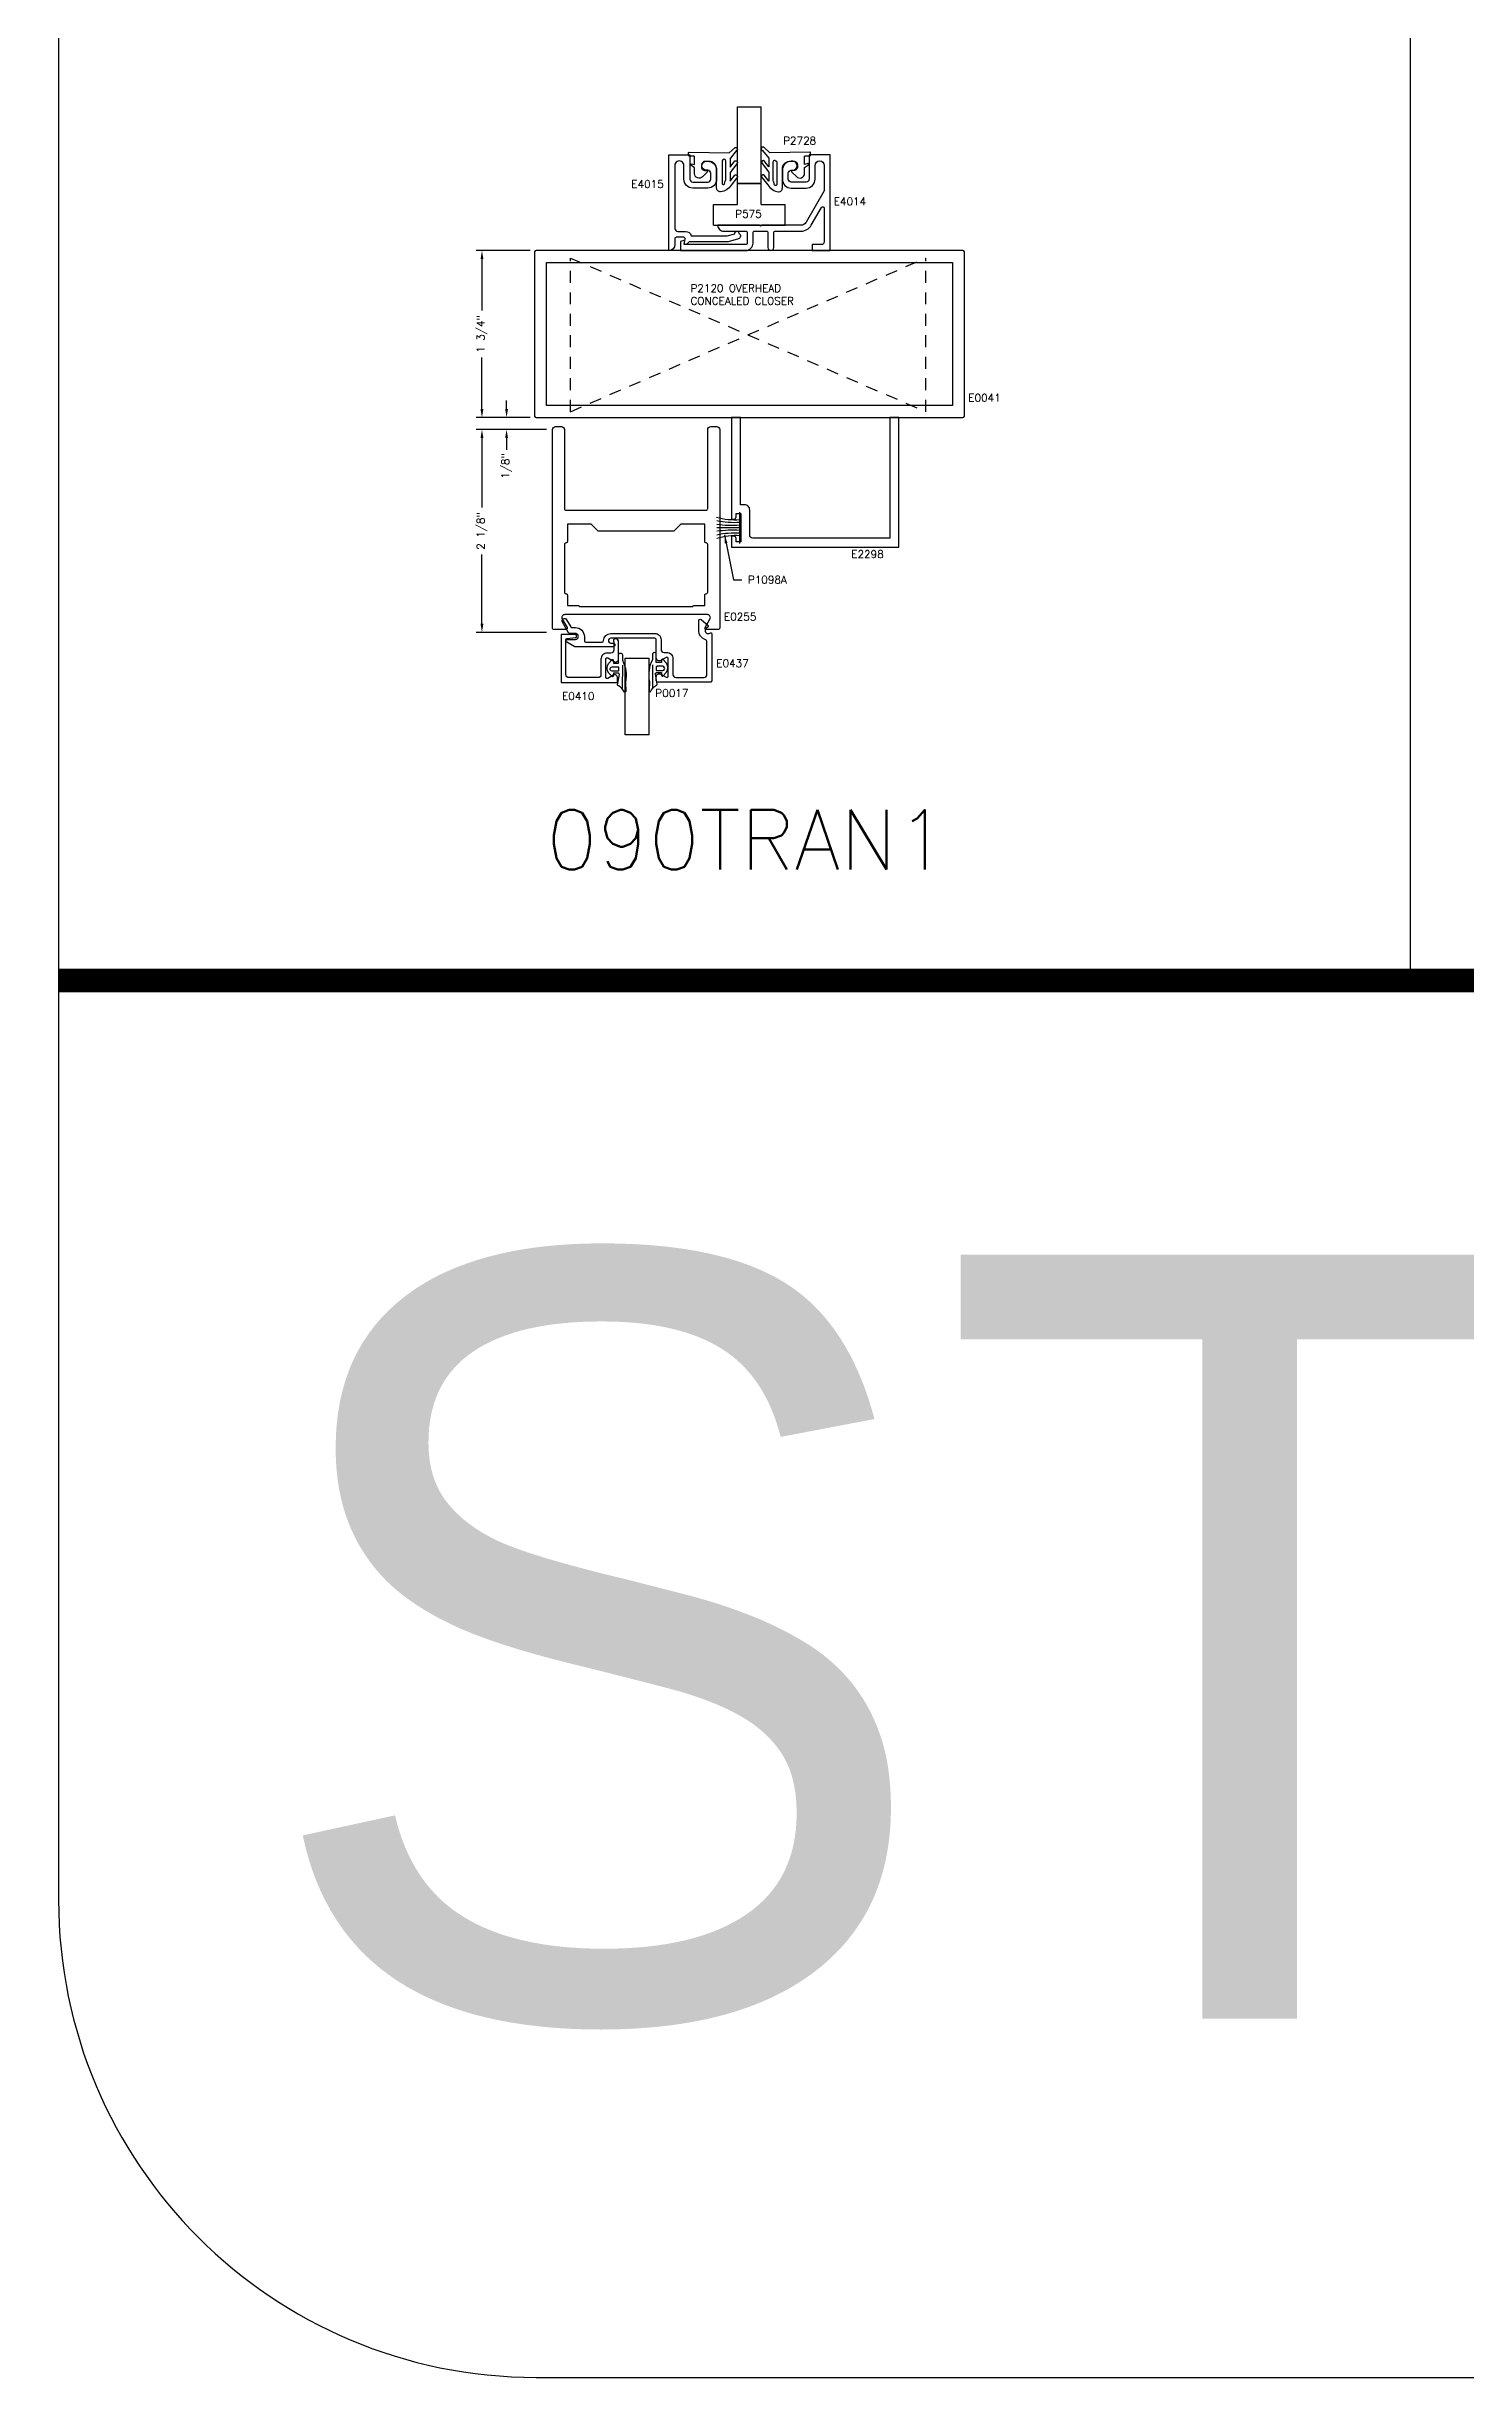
# Model space of a CAD drawing. Extents: x 0 to 130, y 0 to 90.
# Drawn here: x 0.12 to 14.98, y 0.25 to 24.66 of the extents above; entities that cross this region are included whole.
import ezdxf

# ---------------------------------------------------------------- set-up
doc = ezdxf.new("R2010")
doc.units = 0
doc.header["$MEASUREMENT"] = 0
doc.header["$PDMODE"] = 3
doc.linetypes.add('SHIDDEN', pattern=[0.1875, 0.125, -0.0625])
doc.layers.get('DEFPOINTS').update_dxf_attribs({"linetype": 'CONTINUOUS'})
for name, color, linetype in [('R-ANNO-DIMS', 3, 'CONTINUOUS'), ('R-ANNO-TEXT', 6, 'CONTINUOUS'), ('R-DET1', 4, 'CONTINUOUS'), ('R-DET2', 2, 'CONTINUOUS'), ('R-DET3', 5, 'CONTINUOUS'), ('R-OTLN', 1, 'CONTINUOUS'), ('TITLE', 7, 'CONTINUOUS')]:
    doc.layers.add(name, color=color, linetype=linetype)
doc.styles.add('CITYBLUEPRINT', font='cibt____.pfb')
doc.styles.get("Standard").update_dxf_attribs({"font": 'simplex'})
doc.dimstyles.new('1X', dxfattribs={"dimscale": 0, "dimtxt": 0.08, "dimasz": 0.09, "dimexe": 0.062, "dimexo": 0.062, "dimgap": 0.045, "dimtad": 0, "dimdec": 4, "dimzin": 4, "dimtxsty": 'STANDARD', "dimcen": 0, "dimazin": 3, "dimtp": 0.02, "dimtfac": 1, "dimtdec": 4, "dimtofl": 0, "dimtmove": 0, "dimatfit": 3, "dimtolj": 1, "dimtzin": 4})

# ---------------------------------------------------------------- blocks, each defined once
blk = doc.blocks.new('*D131')
at = {"layer": 'DEFPOINTS', "color": 0}
for p in [(5.422, 20.649), (4.683, 18.524), (5.422, 18.524)]:
    blk.add_point(p, dxfattribs=at)
at = {"layer": 'R-ANNO-DIMS', "color": 0}
for p, q in [((5.36, 20.649), (4.621, 20.649)), ((4.683, 20.559), (4.683, 19.831)), ((4.683, 18.614), (4.683, 19.341)), ((5.36, 18.524), (4.621, 18.524))]:
    blk.add_line(p, q, dxfattribs=at)
for points in [[(4.668, 20.559), (4.698, 20.559), (4.683, 20.649)], [(4.668, 18.614), (4.698, 18.614), (4.683, 18.524)]]:
    blk.add_solid(points, dxfattribs=at)
at = {"layer": 'R-ANNO-DIMS', "color": 0, "insert": (4.683, 19.586), "char_height": 0.08, "attachment_point": 5, "rotation": 90}
blk.add_mtext('\\A1;2 1/8"', dxfattribs=at)
blk = doc.blocks.new('*D132')
at = {"layer": 'DEFPOINTS', "color": 0}
for p in [(5.249, 22.524), (4.683, 20.774), (5.249, 20.774)]:
    blk.add_point(p, dxfattribs=at)
at = {"layer": 'R-ANNO-DIMS', "color": 0}
for p, q in [((5.187, 22.524), (4.621, 22.524)), ((4.683, 22.434), (4.683, 21.894)), ((4.683, 20.864), (4.683, 21.404)), ((5.187, 20.774), (4.621, 20.774))]:
    blk.add_line(p, q, dxfattribs=at)
for points in [[(4.668, 22.434), (4.698, 22.434), (4.683, 22.524)], [(4.668, 20.864), (4.698, 20.864), (4.683, 20.774)]]:
    blk.add_solid(points, dxfattribs=at)
at = {"layer": 'R-ANNO-DIMS', "color": 0, "insert": (4.683, 21.649), "char_height": 0.08, "attachment_point": 5, "rotation": 90}
blk.add_mtext('\\A1;1 3/4"', dxfattribs=at)
blk = doc.blocks.new('*D133')
at = {"layer": 'DEFPOINTS', "color": 0}
for p in [(4.941, 20.774), (5.249, 20.774), (5.422, 20.649)]:
    blk.add_point(p, dxfattribs=at)
at = {"layer": 'R-ANNO-DIMS', "color": 0}
for p, q in [((5.187, 20.774), (4.879, 20.774)), ((4.941, 20.864), (4.941, 20.954)), ((5.36, 20.649), (4.879, 20.649)), ((4.941, 20.559), (4.941, 20.437))]:
    blk.add_line(p, q, dxfattribs=at)
for points in [[(4.926, 20.864), (4.956, 20.864), (4.941, 20.774)], [(4.926, 20.559), (4.956, 20.559), (4.941, 20.649)]]:
    blk.add_solid(points, dxfattribs=at)
at = {"layer": 'R-ANNO-DIMS', "color": 0, "insert": (4.941, 20.267), "char_height": 0.08, "attachment_point": 5, "rotation": 90}
blk.add_mtext('\\A1;1/8"', dxfattribs=at)
blk = doc.blocks.new('S')
at = {"layer": 'R-DET2'}
for p, q in [((4.542, 7.201), (4.542, 8.004)), ((4.542, 8.004), (4.792, 8.004)), ((4.792, 7.201), (4.792, 8.004)), ((4.792, 7.201), (4.542, 7.201))]:
    blk.add_line(p, q, dxfattribs=at)
blk = doc.blocks.new('GLASS')
at = {"layer": 'R-DET2'}
blk.add_blockref('S', (-4.542, -7.201), dxfattribs=at)
blk = doc.blocks.new('QUARTER_INCH_GLASS')
at = {"layer": 'R-DET2'}
blk.add_blockref('GLASS', (0, 0), dxfattribs=at)
blk = doc.blocks.new('WEATHERING')
at = {"layer": 'R-DET2'}
for p, q in [((0, -0.221), (0, 0.107)), ((0, -0.057), (-0.242, -0.057))]:
    blk.add_line(p, q, dxfattribs=at)
for centre, radius, start, end in [((-0.047, 0.753), 0.727, 254.2862, 273.7059), ((-0.056, 0.985), 0.986, 259.0862, 273.2627), ((-0.084, 1.28), 1.311, 263.0594, 273.6647), ((-0.065, -1.394), 1.311, 87.1375, 97.7428), ((-0.042, -1.099), 0.986, 87.5395, 101.7159), ((-0.036, -0.867), 0.727, 87.0962, 106.516)]:
    blk.add_arc(centre, radius, start, end, dxfattribs=at)
blk = doc.blocks.new('1-4_P0017')
at = {"layer": 'R-DET2'}
for points in [[(-0.127, 0.093), (-0.131, 0.191, -0.280474), (-0.115, 0.201, 0.169063), (-0.053, 0.132, -0.378809), (-0.045, 0.121), (-0.064, 0.016, 0.346242), (-0.054, 0), (0, 0), (0.001, 0.03, -0.608656), (0.014, 0.036), (0.047, -0.001, -0.378617), (0.047, -0.104), (0.014, -0.141, -0.608656), (0.001, -0.135), (0, -0.105), (-0.055, -0.105), (-0.055, -0.19, -1), (-0.095, -0.19), (-0.095, -0.135, -0.175364)], [(0.032, -0.051, -0.341999), (0.012, -0.066), (-0.047, -0.066, -0.414214), (-0.055, -0.058), (-0.055, -0.029, -0.414214), (-0.047, -0.021), (0.012, -0.021, -0.341999), (0.032, -0.036, -0.127017)]]:
    blk.add_lwpolyline(points, format="xyb", close=True, dxfattribs=at)
blk.add_lwpolyline([(-0.095, -0.082), (-0.094, 0.158)], dxfattribs=at)
blk = doc.blocks.new('P575')
at = {"layer": 'R-DET2'}
for p, q in [((7.358, 23.007), (7.358, 23.225)), ((7.358, 23.225), (7.608, 23.225)), ((7.608, 23.007), (7.608, 23.225)), ((7.108, 22.788), (7.108, 23.007)), ((7.108, 23.007), (7.358, 23.007)), ((7.608, 23.007), (7.858, 23.007)), ((7.858, 22.788), (7.858, 23.007)), ((7.108, 22.788), (7.858, 22.788))]:
    blk.add_line(p, q, dxfattribs=at)

msp = doc.modelspace()

# ---------------------------------------------------------------- linework, layer by layer
at = {"layer": 'R-DET1'}
for points in [[(6.6403674, 22.5237603), (6.6403674, 22.5237603), (6.6403674, 23.5237603), (6.8593673, 23.5237603), (6.8593673, 23.2707604, 0.4142135624), (6.8903673, 23.2397604), (7.0473671, 23.2397604, 0.4142135624), (7.0783671, 23.2707604), (7.0783671, 23.3337604, 0.4142135624), (7.0473671, 23.3647604), (7.0308663, 23.3647603, -0.9999956989), (7.0308663, 23.4577603), (7.047367, 23.4577604, -0.4142105211), (7.1403674, 23.3647604), (7.1403674, 23.2707604, -0.4142105211), (7.047367, 23.1777604), (6.8903674, 23.1777604, -0.4142105211), (6.797367, 23.2707604), (6.797367, 23.4142606, 1.0000028426), (6.7023677, 23.4142606), (6.7023677, 22.7547604, 0.414208088), (6.7333678, 22.7237603), (6.8137682, 22.7237603, -0.3396902866), (6.8736667, 22.6777603), (7.2512053, 22.6777603), (7.3320254, 22.6994161, -1.1793782858), (7.371299, 22.7032605, -0.716064469), (7.3673606, 22.6446971), (7.2593669, 22.6157603), (6.8534736, 22.6157603, -0.2629058952), (6.8003672, 22.5857603), (6.8106647, 22.6441556, 0.4663072627), (6.7958926, 22.6617603), (6.7173671, 22.6617603, 0.4142423189), (6.7023677, 22.6467603), (6.7023677, 22.5857603, -0.4142103702), (6.6403675, 22.5237603, -0.335481)], [(7.213478, 22.7257603), (7.4444783, 22.7257603, -0.4142135624), (7.4594783, 22.7107603), (7.4594783, 22.6007603, -0.4142135624), (7.4444783, 22.5857603), (6.8003672, 22.5857603), (6.8084774, 22.6317603), (6.7624778, 22.6194346), (6.7624778, 22.5237603), (7.4434786, 22.5237603, 0.4142135624), (7.5214786, 22.6017603), (7.5214786, 22.7107604, -0.4142135624), (7.5364786, 22.7257604), (7.6624787, 22.7257604, -0.4142135624), (7.6774787, 22.7107604), (7.6774787, 22.5547595, 1), (7.7394771, 22.5547595), (7.7394771, 22.7107604, -0.4142135624), (7.7544771, 22.7257604), (8.0222577, 22.7257604, 0.2679498215), (8.1305108, 22.7882604), (8.2384864, 22.9752806, -0.7673279206), (8.2664768, 22.9677806), (8.2664768, 22.6167603, -0.4142135624), (8.2354768, 22.5857603), (8.1414768, 22.5857603), (8.1414768, 22.5237603), (8.3284768, 22.5237603), (8.3284768, 23.5237603), (8.1094768, 23.5237603), (8.1094768, 23.2707603, -0.4142135624), (8.0784768, 23.2397603), (7.9214778, 23.2397603, -0.4142135624), (7.8904778, 23.2707603), (7.8904778, 23.3337603, -0.4142135624), (7.9214778, 23.3647603), (7.9379778, 23.3647603, 1), (7.9379778, 23.4577604), (7.9214778, 23.4577604, 0.4142135624), (7.8284778, 23.3647604), (7.8284778, 23.2707604, 0.4142135624), (7.9214778, 23.1777604), (8.0784768, 23.1777604, 0.4142135624), (8.1714768, 23.2707604), (8.1714768, 23.4142604, -1), (8.2664768, 23.4142604), (8.2664768, 23.1477602), (8.0765299, 22.8187604, -0.2679499137), (8.0228363, 22.7877603), (7.609477, 22.7877603), (7.5994786, 22.7777603), (7.5894784, 22.7877603), (7.151478, 22.7877603, 0.4142135624)]]:
    msp.add_lwpolyline(points, format="xyb", close=True, dxfattribs=at)
at = {"layer": 'R-DET1', "linetype": 'CONTINUOUS'}
msp.add_lwpolyline([(7.2969445, 19.7107603), (7.3209445, 19.7107603, 0.4142135624), (7.3439445, 19.7337603), (7.3439445, 19.7687603), (7.3939445, 19.7687603), (7.3939445, 19.4737603), (7.3439445, 19.4737603), (7.3439445, 19.5077602, 0.4142135624), (7.3209445, 19.5307602), (7.2969445, 19.5307602), (7.2969445, 19.4177603), (9.0469445, 19.4177603), (9.0469445, 20.7737603), (8.9539445, 20.7737603), (8.9539445, 19.5107603), (7.5179445, 19.5107603, -0.4142135624), (7.4869445, 19.5417603), (7.4869445, 19.8057603, 0.4142135624), (7.4309445, 19.8617603), (7.3899445, 19.8617603), (7.3899445, 20.7737603), (7.2969445, 20.7737603)], format="xyb", close=True, dxfattribs=at)
at = {"layer": 'R-DET1'}
for points in [[(6.0321177, 18.5126051), (6.4931215, 18.5126051, -0.4142135624), (6.5581215, 18.4476051), (6.5581215, 18.3455921, 0.4142135624), (6.5891215, 18.3145921), (6.6181215, 18.3145921, -0.4142135624), (6.6831215, 18.2495921), (6.6831215, 18.0836061, 0.4142135624), (6.7141215, 18.0526061), (7.0081165, 18.0526061, 0.4142135624), (7.0391165, 18.0836061), (7.0391165, 18.4206465, 0.3256627349), (7.0176168, 18.4501549, -0.3256627349), (6.9531175, 18.5386801), (6.9531175, 18.6470598, -0.6370702608), (6.9777593, 18.6585505), (7.0504004, 18.5975974, -0.4779725156), (7.0501035, 18.5820369), (7.0300268, 18.566456, 0.8690679817), (7.0605379, 18.5131798), (7.0754082, 18.5191231, -0.5305087646), (7.0891195, 18.5098373), (7.0891195, 18.0176031, -0.4142135624), (7.0741195, 18.0026031), (6.5231175, 18.0026031, -0.4142135624), (6.5081175, 18.0176031), (6.5081175, 18.0601005, -0.5773590294), (6.5546182, 18.0869469), (6.6106172, 18.0546139, 0.5773590294), (6.6331175, 18.0676041), (6.6331175, 18.2495912, 0.5773411719), (6.6106179, 18.2625818), (6.5546168, 18.2302516, -0.5773411719), (6.5081175, 18.2570988), (6.5081175, 18.4476061, 0.4142135624), (6.4931175, 18.4626061), (6.0321201, 18.4626061, 1), (6.0321201, 18.4126031), (6.0541232, 18.4126031, -1), (6.0541232, 18.3726061), (5.6571201, 18.3726061), (5.5705008, 18.4226147, -0.7673308308), (5.5780007, 18.4506051), (5.6616508, 18.4506051, 1.0057039516), (5.6620024, 18.5126031), (5.6030021, 18.5126052, -0.2679461651), (5.5900121, 18.5201055), (5.525351, 18.632108, -0.9999753426), (5.5686497, 18.6571066), (5.6119546, 18.5821048, 0.2679423533), (5.6249448, 18.5746051), (5.6620052, 18.5746051, -0.4142135624), (5.7550052, 18.4816051), (5.7550052, 18.4376051, 0.4142135624), (5.7700046, 18.4226051), (5.9421186, 18.4226051, 0.4142119352), (5.9571186, 18.437605, -0.4142119352), (6.0321201, 18.5126061)], [(6.0754135, 18.4561523, 0.4559911352), (6.0605615, 18.4390519), (6.0637975, 18.4161524), (6.0637995, 18.3391136, -0.4142135624), (6.0327995, 18.3081136), (5.9939875, 18.3081138, 0.4157347224), (5.9287985, 18.2429655), (5.9287975, 18.0821523, -0.4142135624), (5.8977975, 18.0511523), (5.5938005, 18.0511523, -0.4142135624), (5.5628005, 18.0821523), (5.5627975, 18.4458589, -0.3788668862), (5.5759695, 18.4607471), (5.6616265, 18.4712645, 0.9407073484), (5.6597985, 18.5011525), (5.5127995, 18.5011524), (5.5127995, 18.0011524), (6.1037989, 18.0011524), (6.1038005, 18.0484589, 0.5773503096), (6.0573005, 18.0753057), (6.0012985, 18.042974, -0.5773499476), (5.9787985, 18.0559644), (5.9787985, 18.2431139, -0.5773500587), (6.0012985, 18.2561043), (6.0672986, 18.2179991, 0.5773539269), (6.113799, 18.2448458), (6.1137989, 18.4251522, 0.4142112814), (6.0827989, 18.4561523), (6.0754135, 18.4561523)]]:
    msp.add_lwpolyline(points, format="xyb", dxfattribs=at)
at = {"layer": 'R-DET2'}
msp.add_line((7.3939445, 19.7562603), (7.3939445, 19.4862603), dxfattribs=at)
for points in [[(7.0206209, 23.3608246), (7.0346156, 23.3608246, -0.6681786379), (7.0416867, 23.3437535), (6.9934243, 23.295491, -0.6681786379), (6.9080689, 23.3308464), (6.9080689, 23.3896961), (6.8684341, 23.4178359, -0.8363234174), (6.8751359, 23.4320865), (6.9080689, 23.4232621), (6.9080689, 23.5071357, 0.4142135624), (6.9020689, 23.5131357), (6.8520689, 23.5131357, -0.4142135624), (6.8460689, 23.5191357), (6.8460689, 23.5471357, -0.4142135624), (6.8520689, 23.5531357), (7.2705334, 23.5462204, 0.1630378793), (7.2705334, 23.5462204), (7.3344499, 23.602564, -0.893180747), (7.3498651, 23.5704864), (7.2805941, 23.4887857), (7.2805941, 23.3976837), (7.3300627, 23.4615305, -0.9485134715), (7.3502717, 23.4319834), (7.2805941, 23.3414461), (7.2805941, 23.2496322), (7.3298239, 23.3126779, -0.958754735), (7.3515398, 23.284197), (7.2922869, 23.2085949, -0.2262200796), (7.1803674, 23.1368246, -0.4142135624), (7.1403674, 23.1768246), (7.1403674, 23.3768246, 0.4142135624), (7.0603674, 23.4568246), (7.0220207, 23.4568246, 0.3888787319), (6.9821729, 23.4203108), (6.9807731, 23.4043108, 0.4400105309)], [(7.2099883, 23.4735734, 0.3723118187), (7.1971579, 23.4587311), (7.1971579, 23.2284919, 0.6681786379), (7.2227645, 23.2178853), (7.2306908, 23.2518035, 0.1989123674), (7.2350842, 23.2624101), (7.2350842, 23.4636892, 0.4573947209), (7.2179146, 23.4785314)], [(7.9482244, 23.362254), (7.9342296, 23.362254, 0.6681786379), (7.9271586, 23.3451829), (7.975421, 23.2969205, 0.6681786379), (8.0607764, 23.3322758), (8.0607764, 23.3911255), (8.1004112, 23.4192654, 0.8363234174), (8.0937094, 23.4335159), (8.0607764, 23.4246915), (8.0607764, 23.5085652, -0.4142135624), (8.0667764, 23.5145652), (8.1167764, 23.5145652, 0.4142135624), (8.1227764, 23.5205652), (8.1227764, 23.5485652, 0.4142135624), (8.1167764, 23.5545652), (7.6983118, 23.5476498, -0.1630378793), (7.6983118, 23.5476498), (7.6343954, 23.6039935, 1.1527604493), (7.6189801, 23.5719159), (7.6882512, 23.4902151), (7.6882512, 23.3991131), (7.6387826, 23.4629599, 0.9485134715), (7.6185736, 23.4334128), (7.6882512, 23.3428755), (7.6882512, 23.2510616), (7.6390214, 23.3141073, 0.958754735), (7.6173054, 23.2856264), (7.6765584, 23.2100243, 0.2262200796), (7.7884778, 23.138254, 0.4142135624), (7.8284778, 23.178254), (7.8284778, 23.378254, -0.4142135624), (7.9084778, 23.458254), (7.9468246, 23.458254, -0.3888787319), (7.9866724, 23.4217402), (7.9880722, 23.4057402, -0.4400105309)], [(7.7587963, 23.4633355, -0.3723118187), (7.7716268, 23.4484932), (7.7716268, 23.218254, -0.6681786379), (7.7460201, 23.2076474), (7.7380939, 23.2415656, -0.1989123674), (7.7337005, 23.2521722), (7.7337005, 23.4534513, -0.4573947209), (7.7508701, 23.4682935)]]:
    msp.add_lwpolyline(points, format="xyb", close=True, dxfattribs=at)
at = {"layer": 'R-DET3', "linetype": 'SHIDDEN'}
for p, q in [((5.6100471, 20.8352424), (5.6100471, 22.4446174)), ((5.6100471, 20.8352424), (9.3287971, 22.4446174)), ((5.6100471, 22.4446174), (9.3287971, 20.8352424)), ((9.3287971, 20.8352424), (9.3287971, 22.4446174))]:
    msp.add_line(p, q, dxfattribs=at)
at = {"layer": 'R-OTLN'}
for points in [[(5.2344221, 22.5087603), (5.2344221, 20.7887603, 0.4133333333), (5.2494221, 20.7737603), (9.7194221, 20.7737603, 0.4133333333), (9.7344221, 20.7887603), (9.7344221, 22.5087603, 0.4133333333), (9.7194221, 22.5237603), (5.2494221, 22.5237603, 0.4133333333), (5.2344221, 22.5087603)], [(5.5505221, 18.7107603, 0.5768466291), (5.5237221, 18.6642603), (5.5739221, 18.5771603, -0.5814315047), (5.5609221, 18.5547603), (5.4369221, 18.5547603, -0.4200158681), (5.4219221, 18.5697603), (5.4219221, 20.6487603, -0.4129032258), (5.4529221, 20.6797603), (5.5159221, 20.6797603, -0.4161327233), (5.5469221, 20.6487603), (5.5469221, 19.8197603, 0.4142135624), (5.5619221, 19.8047603), (7.0319221, 19.8047603, 0.4142135624), (7.0469221, 19.8197603), (7.0469221, 20.6487603, -0.4129032258), (7.0779221, 20.6797603), (7.1409221, 20.6797603, -0.4161327233), (7.1719221, 20.6487603), (7.1719221, 18.5697603, -0.4200158681), (7.1569221, 18.5547603), (7.0329221, 18.5547603, -0.5747651884), (7.0199221, 18.5771603), (7.0702221, 18.6642603, 0.5779217384), (7.0433221, 18.7107603), (5.5505221, 18.7107603)]]:
    msp.add_lwpolyline(points, format="xyb", close=True, dxfattribs=at)
msp.add_lwpolyline([(5.3594221, 22.3987603), (9.4844221, 22.3987603), (9.6094221, 22.3987603), (9.6094221, 20.8987603), (5.3594221, 20.8987603), (5.3594221, 22.3987603)], close=True, dxfattribs=at)
at = {"layer": 'R-OTLN', "linetype": 'CONTINUOUS'}
msp.add_lwpolyline([(7.046922, 18.9447604), (7.046922, 19.4457603, 0.4142135624), (7.031922, 19.4607603, -0.4323956271), (7.0159221, 19.4757603), (7.0159221, 19.6587605), (6.7659221, 19.6587605), (6.6929222, 19.5857603), (5.9009221, 19.5857603), (5.8279221, 19.6587605), (5.5779221, 19.6587605), (5.5779221, 19.4757603, -0.4142135624), (5.5629221, 19.4607603, 0.4323973201), (5.5469221, 19.4457603), (5.5469221, 18.9447604, 0.4142135624), (5.5619221, 18.9297604), (5.5629221, 18.9297604, -0.4142135624), (5.5779221, 18.9147604), (5.5779221, 18.8047604), (5.6929221, 18.8047604, -0.4142135624), (5.7029221, 18.7947604), (6.2969221, 18.7947604), (6.890922, 18.7947604, -0.4142135624), (6.900922, 18.8047604), (7.0159221, 18.8047604), (7.0159221, 18.9147604, -0.4323973201), (7.0319221, 18.9297604, 0.4142135624), (7.0469221, 18.9447604)], format="xyb", dxfattribs=at)
at = {"layer": 'TITLE'}
for p, q in [((14.4008628, 89.8789502), (14.4008628, 14.8789502)), ((0.25, 84.8789502), (0.25, 5.25)), ((5.25, 0.25), (117.9080005, 0.25))]:
    msp.add_line(p, q, dxfattribs=at)
at = {"layer": 'TITLE', "const_width": 0.25}
msp.add_lwpolyline([(0.25, 14.8789502), (122.9080005, 14.8789502)], dxfattribs=at)
at = {"layer": 'TITLE'}
msp.add_arc((5.25, 5.25), 5, 180, 270, dxfattribs=at)

# ---------------------------------------------------------------- block references
at = {"layer": 'R-DET2'}
for name, p in [('QUARTER_INCH_GLASS', (7.3578084, 23.2247603)), ('WEATHERING', (7.3832027, 19.677674)), ('QUARTER_INCH_GLASS', (6.1841578, 17.4504693))]:
    msp.add_blockref(name, p, dxfattribs=at)
at = {"layer": 'R-DET3'}
msp.add_blockref('P575', (0, 0), dxfattribs=at)
at = {"layer": 'R-DET3', "rotation": 180}
msp.add_blockref('1-4_P0017', (6.058799, 18.0977244), dxfattribs=at)
at = {"layer": 'R-DET3', "xscale": -1, "rotation": 180}
msp.add_blockref('1-4_P0017', (6.5631175, 18.1028919), dxfattribs=at)

# ---------------------------------------------------------------- texts
at = {"layer": 'R-ANNO-TEXT', "char_height": 0.08}
for s, insert, attachment_point in [('P2728', (7.8363701, 23.6745476), 4), ('\\A1;E4015', (6.5862839, 23.2192949), 6), ('P575', (7.6124748, 22.9073888), 6), ('\\A1;E4014', (8.3660745, 23.037805), 4), ('\\A1;P2120 OVERHEAD\\PCONCEALED CLOSER', (6.8660136, 22.062054), 4), ('\\A1;E0041', (9.7752919, 20.9810208), 4), ('\\A1;E2298', (8.5500428, 19.3436907), 4), ('\\A1;P1098A', (7.4674864, 19.0756078), 4), ('\\A1;E0255', (7.2168019, 18.6886475), 4), ('\\A1;E0437', (7.1365397, 18.2011571), 4), ('\\A1;E0410', (5.5215988, 17.8569931), 4), ('\\A1;P0017', (6.4985201, 17.8883318), 4)]:
    msp.add_mtext(s, dxfattribs=dict(at, insert=insert, attachment_point=attachment_point))
at = {"layer": 'TITLE'}
msp.add_text('090TRAN1', height=0.625, dxfattribs=at).set_placement((5.3559763, 16.0405974))
at = {"layer": 'TITLE', "style": 'CITYBLUEPRINT'}
msp.add_text('STANDARD ENTRANCES', height=8, dxfattribs=at).set_placement((2.320764, 4.0066172))

# ---------------------------------------------------------------- dimensions: what is measured, and where the dimension line sits
at = {"layer": 'R-ANNO-DIMS'}
for base, p1, p2, picture, middle in [((4.6834614, 20.7737603), (5.2494221, 22.5237603), (5.2494221, 20.7737603), '*D132', (4.6834614, 21.6487603)), ((4.6834614, 18.5237604), (5.4219221, 20.6487603), (5.4219221, 18.5237604), '*D131', (4.6834614, 19.5862603))]:
    dim = msp.add_linear_dim(base=base, p1=p1, p2=p2, angle=90, dimstyle='1X', override={"dimscale": 1, "dimpost": '"'}, dxfattribs=at)
    dim.commit()
    dim.dimension.update_dxf_attribs({"geometry": picture, "text_midpoint": middle})
dim = msp.add_linear_dim(base=(4.9413796, 20.7737603), p1=(5.4219221, 20.6487603), p2=(5.2494221, 20.7737603), angle=90, dimstyle='1X', override={"dimscale": 1, "dimpost": '"'}, dxfattribs=at)
dim.commit()
dim.dimension.update_dxf_attribs({"geometry": '*D133', "text_midpoint": (4.9413796, 20.2667603), "dimtype": 160})

# ---------------------------------------------------------------- leaders
at = {"layer": 'R-ANNO-TEXT'}
msp.add_leader([(7.2216213, 19.5471657), (7.3154864, 19.0756078), (7.4054864, 19.0756078)], dimstyle='1X', override={"dimscale": 1}, dxfattribs=at)

doc.saveas('drawing.dxf')
